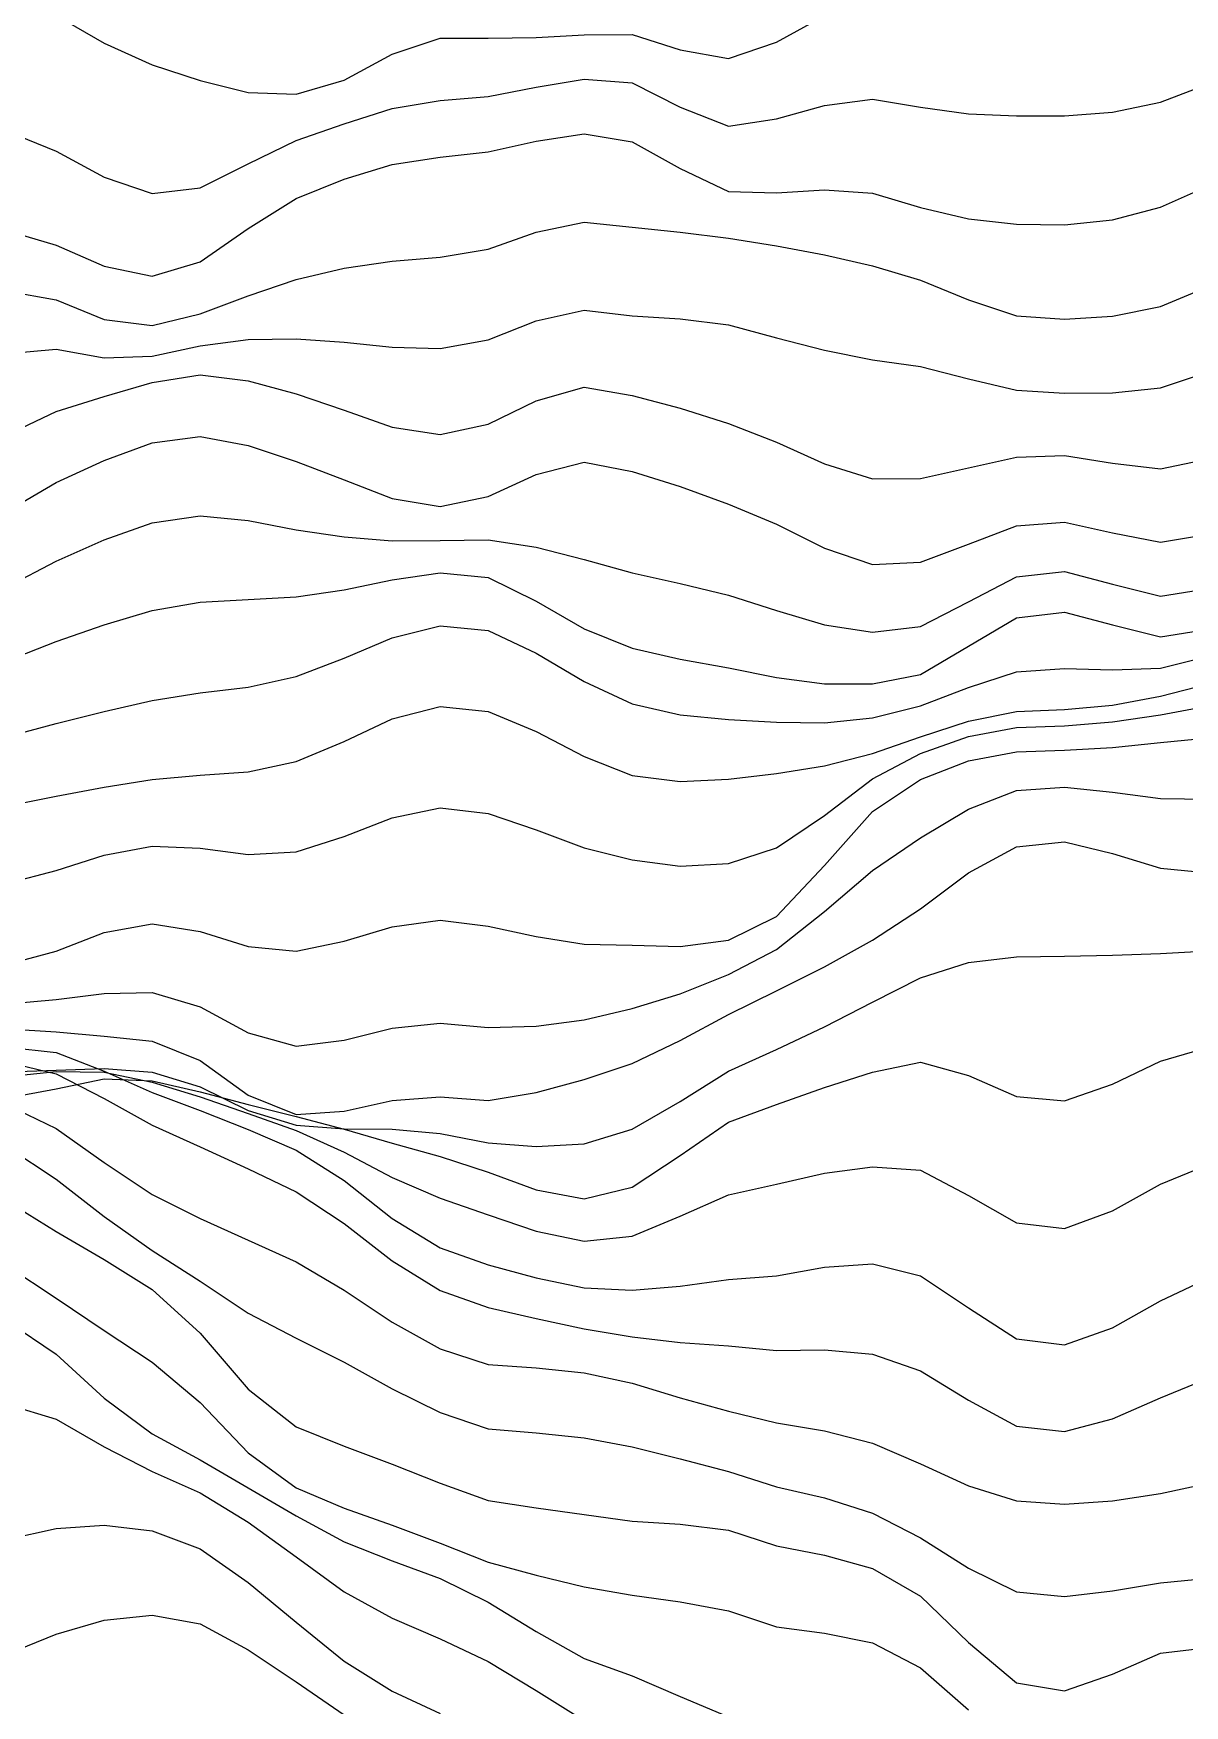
# Model space of a CAD drawing. Header units: metres. Extents: x 0 to 1200, y 54 to 769.
# Drawn here: x 315.2 to 411.4, y 531.2 to 670.9 of the extents above; entities that cross this region are included whole.
import ezdxf

# ---------------------------------------------------------------- set-up
doc = ezdxf.new("R2010")
doc.units = ezdxf.units.M

msp = doc.modelspace()

# ---------------------------------------------------------------- linework, layer by layer
for p, q in [((317.0569, 672.41504), (321.07025, 670.1054)), ((377.2574, 670.17224), (381.27075, 672.3873)), ((321.07025, 670.1054), (325.08362, 668.3015)), ((345.15045, 669.17725), (349.16382, 670.50977)), ((349.16382, 670.50977), (353.1772, 670.5299)), ((353.1772, 670.5299), (357.19055, 670.566)), ((357.19055, 670.566), (361.20392, 670.8026)), ((361.20392, 670.8026), (365.2173, 670.8169)), ((365.2173, 670.8169), (369.23065, 669.5362)), ((369.23065, 669.5362), (373.24402, 668.8131)), ((373.24402, 668.8131), (377.2574, 670.17224)), ((325.08362, 668.3015), (329.097, 666.9709)), ((341.1371, 667.01825), (345.15045, 669.17725)), ((329.097, 666.9709), (333.11035, 665.96906)), ((337.12372, 665.8236), (341.1371, 667.01825)), ((357.19055, 666.41156), (361.20392, 667.0967)), ((361.20392, 667.0967), (365.2173, 666.79315)), ((365.2173, 666.79315), (369.23065, 664.75653)), ((409.36432, 665.1602), (413.3777, 666.70984)), ((333.11035, 665.96906), (337.12372, 665.8236)), ((345.15045, 664.63885), (349.16382, 665.3145)), ((349.16382, 665.3145), (353.1772, 665.63385)), ((353.1772, 665.63385), (357.19055, 666.41156)), ((381.27075, 664.89624), (385.28412, 665.4222)), ((385.28412, 665.4222), (389.2975, 664.7391)), ((341.1371, 663.3643), (345.15045, 664.63885)), ((369.23065, 664.75653), (373.24402, 663.1747)), ((377.2574, 663.76953), (381.27075, 664.89624)), ((389.2975, 664.7391), (393.31085, 664.20215)), ((393.31085, 664.20215), (397.32422, 664.0368)), ((397.32422, 664.0368), (401.3376, 664.0374)), ((401.3376, 664.0374), (405.35095, 664.33264)), ((405.35095, 664.33264), (409.36432, 665.1602)), ((313.04352, 662.7029), (317.0569, 661.0582)), ((337.12372, 661.97577), (341.1371, 663.3643)), ((357.19055, 661.9209), (361.20392, 662.50745)), ((361.20392, 662.50745), (365.2173, 661.8538)), ((373.24402, 663.1747), (377.2574, 663.76953)), ((317.0569, 661.0582), (321.07025, 658.9126)), ((333.11035, 660.02545), (337.12372, 661.97577)), ((353.1772, 661.01337), (357.19055, 661.9209)), ((365.2173, 661.8538), (369.23065, 659.62134)), ((329.097, 657.9957), (333.11035, 660.02545)), ((341.1371, 658.7417), (345.15045, 659.95447)), ((345.15045, 659.95447), (349.16382, 660.5748)), ((349.16382, 660.5748), (353.1772, 661.01337)), ((321.07025, 658.9126), (325.08362, 657.5343)), ((337.12372, 657.124), (341.1371, 658.7417)), ((369.23065, 659.62134), (373.24402, 657.7019)), ((325.08362, 657.5343), (329.097, 657.9957)), ((333.11035, 654.60736), (337.12372, 657.124)), ((373.24402, 657.7019), (377.2574, 657.5813)), ((377.2574, 657.5813), (381.27075, 657.8314)), ((381.27075, 657.8314), (385.28412, 657.56885)), ((385.28412, 657.56885), (389.2975, 656.3755)), ((409.36432, 656.3794), (413.3777, 658.1732)), ((389.2975, 656.3755), (393.31085, 655.41345)), ((405.35095, 655.3328), (409.36432, 656.3794)), ((313.04352, 654.4064), (317.0569, 653.2052)), ((329.097, 651.8197), (333.11035, 654.60736)), ((353.1772, 652.88135), (357.19055, 654.2982)), ((357.19055, 654.2982), (361.20392, 655.12616)), ((361.20392, 655.12616), (365.2173, 654.72534)), ((365.2173, 654.72534), (369.23065, 654.29175)), ((369.23065, 654.29175), (373.24402, 653.7926)), ((393.31085, 655.41345), (397.32422, 654.9684)), ((397.32422, 654.9684), (401.3376, 654.91614)), ((401.3376, 654.91614), (405.35095, 655.3328)), ((317.0569, 653.2052), (321.07025, 651.46234)), ((349.16382, 652.225), (353.1772, 652.88135)), ((373.24402, 653.7926), (377.2574, 653.1697)), ((377.2574, 653.1697), (381.27075, 652.41644)), ((321.07025, 651.46234), (325.08362, 650.63226)), ((325.08362, 650.63226), (329.097, 651.8197)), ((337.12372, 650.34393), (341.1371, 651.28485)), ((341.1371, 651.28485), (345.15045, 651.87964)), ((345.15045, 651.87964), (349.16382, 652.225)), ((381.27075, 652.41644), (385.28412, 651.47833)), ((385.28412, 651.47833), (389.2975, 650.2882)), ((333.11035, 648.9748), (337.12372, 650.34393)), ((389.2975, 650.2882), (393.31085, 648.6487)), ((313.04352, 649.3828), (317.0569, 648.65826)), ((317.0569, 648.65826), (321.07025, 646.99866)), ((329.097, 647.46716), (333.11035, 648.9748)), ((393.31085, 648.6487), (397.32422, 647.3133)), ((409.36432, 648.09076), (413.3777, 649.76843)), ((325.08362, 646.4996), (329.097, 647.46716)), ((357.19055, 646.9033), (361.20392, 647.7871)), ((361.20392, 647.7871), (365.2173, 647.3186)), ((365.2173, 647.3186), (369.23065, 647.0642)), ((397.32422, 647.3133), (401.3376, 647.017)), ((401.3376, 647.017), (405.35095, 647.27594)), ((405.35095, 647.27594), (409.36432, 648.09076)), ((321.07025, 646.99866), (325.08362, 646.4996)), ((353.1772, 645.3063), (357.19055, 646.9033)), ((369.23065, 647.0642), (373.24402, 646.5628)), ((373.24402, 646.5628), (377.2574, 645.47943)), ((313.04352, 644.1498), (317.0569, 644.5136)), ((317.0569, 644.5136), (321.07025, 643.7886)), ((325.08362, 643.93463), (329.097, 644.8065)), ((329.097, 644.8065), (333.11035, 645.3292)), ((333.11035, 645.3292), (337.12372, 645.398)), ((337.12372, 645.398), (341.1371, 645.10394)), ((341.1371, 645.10394), (345.15045, 644.67957)), ((345.15045, 644.67957), (349.16382, 644.5657)), ((349.16382, 644.5657), (353.1772, 645.3063)), ((377.2574, 645.47943), (381.27075, 644.43005)), ((381.27075, 644.43005), (385.28412, 643.6367)), ((321.07025, 643.7886), (325.08362, 643.93463)), ((385.28412, 643.6367), (389.2975, 643.07294)), ((389.2975, 643.07294), (393.31085, 642.0537)), ((321.07025, 640.56146), (325.08362, 641.7454)), ((325.08362, 641.7454), (329.097, 642.36505)), ((329.097, 642.36505), (333.11035, 641.87604)), ((333.11035, 641.87604), (337.12372, 640.7797)), ((393.31085, 642.0537), (397.32422, 641.0952)), ((409.36432, 641.2987), (413.3777, 642.6382)), ((317.0569, 639.31195), (321.07025, 640.56146)), ((337.12372, 640.7797), (341.1371, 639.4148)), ((353.1772, 638.2606), (357.19055, 640.2113)), ((357.19055, 640.2113), (361.20392, 641.3342)), ((361.20392, 641.3342), (365.2173, 640.6454)), ((365.2173, 640.6454), (369.23065, 639.6039)), ((397.32422, 641.0952), (401.3376, 640.85565)), ((401.3376, 640.85565), (405.35095, 640.8723)), ((405.35095, 640.8723), (409.36432, 641.2987)), ((313.04352, 637.3844), (317.0569, 639.31195)), ((341.1371, 639.4148), (345.15045, 638.0028)), ((369.23065, 639.6039), (373.24402, 638.3045)), ((345.15045, 638.0028), (349.16382, 637.40326)), ((349.16382, 637.40326), (353.1772, 638.2606)), ((373.24402, 638.3045), (377.2574, 636.7464)), ((321.07025, 635.2079), (325.08362, 636.68915)), ((325.08362, 636.68915), (329.097, 637.2223)), ((329.097, 637.2223), (333.11035, 636.47327)), ((333.11035, 636.47327), (337.12372, 635.1282)), ((377.2574, 636.7464), (381.27075, 634.92865)), ((317.0569, 633.3663), (321.07025, 635.2079)), ((337.12372, 635.1282), (341.1371, 633.5915)), ((357.19055, 634.044), (361.20392, 635.0683)), ((361.20392, 635.0683), (365.2173, 634.29565)), ((381.27075, 634.92865), (385.28412, 633.6879)), ((389.2975, 633.7255), (393.31085, 634.59344)), ((393.31085, 634.59344), (397.32422, 635.4862)), ((397.32422, 635.4862), (401.3376, 635.64417)), ((401.3376, 635.64417), (405.35095, 635.0016)), ((405.35095, 635.0016), (409.36432, 634.51434)), ((409.36432, 634.51434), (413.3777, 635.3431)), ((313.04352, 631.0161), (317.0569, 633.3663)), ((341.1371, 633.5915), (345.15045, 632.0411)), ((353.1772, 632.2015), (357.19055, 634.044)), ((365.2173, 634.29565), (369.23065, 633.0491)), ((385.28412, 633.6879), (389.2975, 633.7255)), ((345.15045, 632.0411), (349.16382, 631.3778)), ((349.16382, 631.3778), (353.1772, 632.2015)), ((369.23065, 633.0491), (373.24402, 631.56104)), ((325.08362, 630.01013), (329.097, 630.60364)), ((329.097, 630.60364), (333.11035, 630.19385)), ((373.24402, 631.56104), (377.2574, 629.90955)), ((321.07025, 628.58344), (325.08362, 630.01013)), ((333.11035, 630.19385), (337.12372, 629.4333)), ((337.12372, 629.4333), (341.1371, 628.8444)), ((377.2574, 629.90955), (381.27075, 627.8931)), ((393.31085, 628.21576), (397.32422, 629.7551)), ((397.32422, 629.7551), (401.3376, 630.0539)), ((401.3376, 630.0539), (405.35095, 629.18176)), ((405.35095, 629.18176), (409.36432, 628.3848)), ((409.36432, 628.3848), (413.3777, 629.0639)), ((317.0569, 626.8122), (321.07025, 628.58344)), ((341.1371, 628.8444), (345.15045, 628.5163)), ((345.15045, 628.5163), (349.16382, 628.5431)), ((349.16382, 628.5431), (353.1772, 628.5948)), ((353.1772, 628.5948), (357.19055, 627.965)), ((357.19055, 627.965), (361.20392, 626.94073)), ((381.27075, 627.8931), (385.28412, 626.5189)), ((389.2975, 626.7164), (393.31085, 628.21576)), ((313.04352, 624.68274), (317.0569, 626.8122)), ((361.20392, 626.94073), (365.2173, 625.833)), ((385.28412, 626.5189), (389.2975, 626.7164)), ((341.1371, 624.41693), (345.15045, 625.23206)), ((345.15045, 625.23206), (349.16382, 625.8161)), ((349.16382, 625.8161), (353.1772, 625.43097)), ((353.1772, 625.43097), (357.19055, 623.4503)), ((365.2173, 625.833), (369.23065, 624.9427)), ((369.23065, 624.9427), (373.24402, 623.9517)), ((393.31085, 623.3975), (397.32422, 625.505)), ((397.32422, 625.505), (401.3376, 625.9316)), ((401.3376, 625.9316), (405.35095, 624.8934)), ((405.35095, 624.8934), (409.36432, 623.88715)), ((325.08362, 622.6744), (329.097, 623.3805)), ((329.097, 623.3805), (333.11035, 623.5921)), ((333.11035, 623.5921), (337.12372, 623.8158)), ((337.12372, 623.8158), (341.1371, 624.41693)), ((357.19055, 623.4503), (361.20392, 621.1509)), ((373.24402, 623.9517), (377.2574, 622.67395)), ((389.2975, 621.3544), (393.31085, 623.3975)), ((409.36432, 623.88715), (413.3777, 624.52295)), ((321.07025, 621.4851), (325.08362, 622.6744)), ((377.2574, 622.67395), (381.27075, 621.47394)), ((393.31085, 619.6968), (397.32422, 622.0534)), ((397.32422, 622.0534), (401.3376, 622.5377)), ((401.3376, 622.5377), (405.35095, 621.49097)), ((317.0569, 620.09814), (321.07025, 621.4851)), ((345.15045, 620.4043), (349.16382, 621.40015)), ((349.16382, 621.40015), (353.1772, 621.00604)), ((353.1772, 621.00604), (357.19055, 619.1192)), ((361.20392, 621.1509), (365.2173, 619.5313)), ((381.27075, 621.47394), (385.28412, 620.879)), ((385.28412, 620.879), (389.2975, 621.3544)), ((405.35095, 621.49097), (409.36432, 620.47406)), ((409.36432, 620.47406), (413.3777, 621.11163)), ((313.04352, 618.5014), (317.0569, 620.09814)), ((341.1371, 618.69946), (345.15045, 620.4043)), ((365.2173, 619.5313), (369.23065, 618.59973)), ((389.2975, 617.3434), (393.31085, 619.6968)), ((337.12372, 617.1658), (341.1371, 618.69946)), ((357.19055, 619.1192), (361.20392, 616.74854)), ((369.23065, 618.59973), (373.24402, 617.88904)), ((373.24402, 617.88904), (377.2574, 617.094)), ((397.32422, 617.54395), (401.3376, 617.82446)), ((401.3376, 617.82446), (405.35095, 617.7097)), ((405.35095, 617.7097), (409.36432, 617.87317)), ((409.36432, 617.87317), (413.3777, 618.85065)), ((333.11035, 616.27686), (337.12372, 617.1658)), ((361.20392, 616.74854), (365.2173, 614.8775)), ((377.2574, 617.094), (381.27075, 616.5632)), ((381.27075, 616.5632), (385.28412, 616.56396)), ((385.28412, 616.56396), (389.2975, 617.3434)), ((393.31085, 616.25757), (397.32422, 617.54395)), ((409.36432, 615.5124), (413.3777, 616.545)), ((321.07025, 614.25104), (325.08362, 615.1627)), ((325.08362, 615.1627), (329.097, 615.7926)), ((329.097, 615.7926), (333.11035, 616.27686)), ((389.2975, 614.7132), (393.31085, 616.25757)), ((405.35095, 614.78076), (409.36432, 615.5124)), ((317.0569, 613.24347), (321.07025, 614.25104)), ((341.1371, 611.7248), (345.15045, 613.6129)), ((345.15045, 613.6129), (349.16382, 614.65717)), ((349.16382, 614.65717), (353.1772, 614.23584)), ((353.1772, 614.23584), (357.19055, 612.5726)), ((365.2173, 614.8775), (369.23065, 613.9478)), ((369.23065, 613.9478), (373.24402, 613.5608)), ((373.24402, 613.5608), (377.2574, 613.33655)), ((381.27075, 613.30164), (385.28412, 613.7111)), ((385.28412, 613.7111), (389.2975, 614.7132)), ((393.31085, 613.4288), (397.32422, 614.23083)), ((397.32422, 614.23083), (401.3376, 614.4177)), ((401.3376, 614.4177), (405.35095, 614.78076)), ((405.35095, 613.36865), (409.36432, 613.9677)), ((409.36432, 613.9677), (413.3777, 614.707)), ((313.04352, 612.1543), (317.0569, 613.24347)), ((357.19055, 612.5726), (361.20392, 610.48315)), ((377.2574, 613.33655), (381.27075, 613.30164)), ((389.2975, 612.12897), (393.31085, 613.4288)), ((389.2975, 610.7151), (393.31085, 612.1478)), ((393.31085, 612.1478), (397.32422, 612.89185)), ((397.32422, 612.89185), (401.3376, 613.05255)), ((401.3376, 613.05255), (405.35095, 613.36865)), ((337.12372, 610.0654), (341.1371, 611.7248)), ((385.28412, 610.71924), (389.2975, 612.12897)), ((393.31085, 610.1229), (397.32422, 610.8605)), ((397.32422, 610.8605), (401.3376, 611.0066)), ((401.3376, 611.0066), (405.35095, 611.2361)), ((405.35095, 611.2361), (409.36432, 611.63965)), ((409.36432, 611.63965), (413.3777, 612.0437)), ((333.11035, 609.20874), (337.12372, 610.0654)), ((361.20392, 610.48315), (365.2173, 608.8902)), ((377.2574, 609.0609), (381.27075, 609.7062)), ((381.27075, 609.7062), (385.28412, 610.71924)), ((385.28412, 608.59705), (389.2975, 610.7151)), ((389.2975, 608.54266), (393.31085, 610.1229)), ((321.07025, 607.9185), (325.08362, 608.5611)), ((325.08362, 608.5611), (329.097, 608.9231)), ((329.097, 608.9231), (333.11035, 609.20874)), ((365.2173, 608.8902), (369.23065, 608.3887)), ((369.23065, 608.3887), (373.24402, 608.5921)), ((373.24402, 608.5921), (377.2574, 609.0609)), ((381.27075, 605.5562), (385.28412, 608.59705)), ((385.28412, 605.86975), (389.2975, 608.54266)), ((313.04352, 606.36115), (317.0569, 607.16296)), ((317.0569, 607.16296), (321.07025, 607.9185)), ((393.31085, 606.079), (397.32422, 607.63116)), ((397.32422, 607.63116), (401.3376, 607.92773)), ((401.3376, 607.92773), (405.35095, 607.49475)), ((405.35095, 607.49475), (409.36432, 606.9771)), ((409.36432, 606.9771), (413.3777, 606.9076)), ((341.1371, 603.7968), (345.15045, 605.3618)), ((345.15045, 605.3618), (349.16382, 606.1743)), ((349.16382, 606.1743), (353.1772, 605.70013)), ((353.1772, 605.70013), (357.19055, 604.339)), ((377.2574, 602.83105), (381.27075, 605.5562)), ((381.27075, 601.3541), (385.28412, 605.86975)), ((389.2975, 603.6826), (393.31085, 606.079)), ((337.12372, 602.5069), (341.1371, 603.7968)), ((357.19055, 604.339), (361.20392, 602.84296)), ((321.07025, 602.2378), (325.08362, 602.97736)), ((325.08362, 602.97736), (329.097, 602.80206)), ((329.097, 602.80206), (333.11035, 602.2726)), ((333.11035, 602.2726), (337.12372, 602.5069)), ((361.20392, 602.84296), (365.2173, 601.83325)), ((373.24402, 601.52325), (377.2574, 602.83105)), ((385.28412, 600.9413), (389.2975, 603.6826)), ((393.31085, 600.74036), (397.32422, 602.9334)), ((397.32422, 602.9334), (401.3376, 603.3496)), ((401.3376, 603.3496), (405.35095, 602.37604)), ((405.35095, 602.37604), (409.36432, 601.13135)), ((317.0569, 600.93744), (321.07025, 602.2378)), ((365.2173, 601.83325), (369.23065, 601.2999)), ((369.23065, 601.2999), (373.24402, 601.52325)), ((377.2574, 597.11584), (381.27075, 601.3541)), ((409.36432, 601.13135), (413.3777, 600.7545)), ((313.04352, 599.9019), (317.0569, 600.93744)), ((381.27075, 597.5268), (385.28412, 600.9413)), ((389.2975, 597.7573), (393.31085, 600.74036)), ((345.15045, 596.241), (349.16382, 596.7922)), ((349.16382, 596.7922), (353.1772, 596.3046)), ((373.24402, 595.1361), (377.2574, 597.11584)), ((377.2574, 594.3598), (381.27075, 597.5268)), ((385.28412, 595.12494), (389.2975, 597.7573)), ((317.0569, 594.1986), (321.07025, 595.7752)), ((321.07025, 595.7752), (325.08362, 596.5003)), ((325.08362, 596.5003), (329.097, 595.8521)), ((329.097, 595.8521), (333.11035, 594.5954)), ((341.1371, 595.0549), (345.15045, 596.241)), ((353.1772, 596.3046), (357.19055, 595.4336)), ((357.19055, 595.4336), (361.20392, 594.8045)), ((313.04352, 593.1115), (317.0569, 594.1986)), ((333.11035, 594.5954), (337.12372, 594.2102)), ((337.12372, 594.2102), (341.1371, 595.0549)), ((361.20392, 594.8045), (365.2173, 594.7191)), ((365.2173, 594.7191), (369.23065, 594.6108)), ((369.23065, 594.6108), (373.24402, 595.1361)), ((373.24402, 592.2515), (377.2574, 594.3598)), ((381.27075, 592.8849), (385.28412, 595.12494)), ((405.35095, 593.874), (409.36432, 594.02454)), ((409.36432, 594.02454), (413.3777, 594.22766)), ((377.2574, 590.88605), (381.27075, 592.8849)), ((389.2975, 591.9754), (393.31085, 593.24786)), ((393.31085, 593.24786), (397.32422, 593.72205)), ((397.32422, 593.72205), (401.3376, 593.7988)), ((401.3376, 593.7988), (405.35095, 593.874)), ((369.23065, 590.638), (373.24402, 592.2515)), ((385.28412, 589.9328), (389.2975, 591.9754)), ((313.04352, 589.81506), (317.0569, 590.1566)), ((317.0569, 590.1566), (321.07025, 590.6614)), ((321.07025, 590.6614), (325.08362, 590.7515)), ((325.08362, 590.7515), (329.097, 589.556)), ((365.2173, 589.40344), (369.23065, 590.638)), ((373.24402, 588.91846), (377.2574, 590.88605)), ((381.27075, 587.8941), (385.28412, 589.9328)), ((329.097, 589.556), (333.11035, 587.37976)), ((357.19055, 587.94104), (361.20392, 588.4607)), ((361.20392, 588.4607), (365.2173, 589.40344)), ((369.23065, 586.73553), (373.24402, 588.91846)), ((313.04352, 587.7096), (317.0569, 587.47284)), ((317.0569, 587.47284), (321.07025, 587.10645)), ((321.07025, 587.10645), (325.08362, 586.6896)), ((333.11035, 587.37976), (337.12372, 586.2792)), ((341.1371, 586.7745), (345.15045, 587.7744)), ((345.15045, 587.7744), (349.16382, 588.17773)), ((349.16382, 588.17773), (353.1772, 587.83154)), ((353.1772, 587.83154), (357.19055, 587.94104)), ((377.2574, 585.99915), (381.27075, 587.8941)), ((313.04352, 586.18066), (317.0569, 585.7373)), ((317.0569, 585.7373), (321.07025, 584.1668)), ((325.08362, 586.6896), (329.097, 585.073)), ((337.12372, 586.2792), (341.1371, 586.7745)), ((365.2173, 584.81006), (369.23065, 586.73553)), ((373.24402, 584.17377), (377.2574, 585.99915)), ((409.36432, 585.0235), (413.3777, 586.1709)), ((313.04352, 584.92487), (317.0569, 583.9565)), ((313.04352, 584.1088), (317.0569, 584.252)), ((317.0569, 584.252), (321.07025, 584.40405)), ((321.07025, 584.40405), (325.08362, 584.10675)), ((329.097, 585.073), (333.11035, 582.1785)), ((361.20392, 583.47986), (365.2173, 584.81006)), ((385.28412, 584.104), (389.2975, 584.9414)), ((389.2975, 584.9414), (393.31085, 583.81696)), ((405.35095, 583.0801), (409.36432, 585.0235)), ((313.04352, 583.73883), (317.0569, 584.1539)), ((317.0569, 584.1539), (321.07025, 584.095)), ((317.0569, 583.9565), (321.07025, 581.8828)), ((317.0569, 582.6993), (321.07025, 583.5436)), ((321.07025, 584.1668), (325.08362, 582.38525)), ((321.07025, 584.095), (325.08362, 583.2635)), ((321.07025, 583.5436), (325.08362, 583.37537)), ((325.08362, 584.10675), (329.097, 582.86694)), ((325.08362, 583.37537), (329.097, 582.4602)), ((325.08362, 583.2635), (329.097, 582.04486)), ((329.097, 582.86694), (333.11035, 580.89417)), ((357.19055, 582.3987), (361.20392, 583.47986)), ((369.23065, 581.6475), (373.24402, 584.17377)), ((377.2574, 581.39844), (381.27075, 582.8057)), ((381.27075, 582.8057), (385.28412, 584.104)), ((393.31085, 583.81696), (397.32422, 582.06805)), ((401.3376, 581.7114), (405.35095, 583.0801)), ((313.04352, 581.94055), (317.0569, 582.6993)), ((321.07025, 581.8828), (325.08362, 579.675)), ((325.08362, 582.38525), (329.097, 580.89276)), ((329.097, 582.4602), (333.11035, 581.3783)), ((329.097, 582.04486), (333.11035, 580.64484)), ((333.11035, 582.1785), (337.12372, 580.55365)), ((341.1371, 580.8359), (345.15045, 581.7372)), ((345.15045, 581.7372), (349.16382, 582.0289)), ((349.16382, 582.0289), (353.1772, 581.71985)), ((353.1772, 581.71985), (357.19055, 582.3987)), ((365.2173, 579.3176), (369.23065, 581.6475)), ((373.24402, 579.91364), (377.2574, 581.39844)), ((397.32422, 582.06805), (401.3376, 581.7114)), ((313.04352, 581.32623), (317.0569, 579.3829)), ((329.097, 580.89276), (333.11035, 579.2977)), ((333.11035, 581.3783), (337.12372, 580.39844)), ((333.11035, 580.89417), (337.12372, 579.65125)), ((333.11035, 580.64484), (337.12372, 579.2218)), ((337.12372, 580.55365), (341.1371, 580.8359)), ((337.12372, 580.39844), (341.1371, 579.3256)), ((317.0569, 579.3829), (321.07025, 576.5372)), ((325.08362, 579.675), (329.097, 577.864)), ((333.11035, 579.2977), (337.12372, 577.5635)), ((337.12372, 579.65125), (341.1371, 579.3656)), ((337.12372, 579.2218), (341.1371, 577.4038)), ((341.1371, 579.3656), (345.15045, 579.343)), ((341.1371, 579.3256), (345.15045, 578.1621)), ((345.15045, 579.343), (349.16382, 578.97955)), ((349.16382, 578.97955), (353.1772, 578.19635)), ((361.20392, 578.10754), (365.2173, 579.3176)), ((369.23065, 577.1411), (373.24402, 579.91364)), ((313.04352, 577.82513), (317.0569, 575.1571)), ((329.097, 577.864), (333.11035, 576.02515)), ((337.12372, 577.5635), (341.1371, 575.02545)), ((341.1371, 577.4038), (345.15045, 575.29675)), ((345.15045, 578.1621), (349.16382, 577.03314)), ((353.1772, 578.19635), (357.19055, 577.8712)), ((357.19055, 577.8712), (361.20392, 578.10754)), ((321.07025, 576.5372), (325.08362, 573.8569)), ((333.11035, 576.02515), (337.12372, 574.0943)), ((349.16382, 577.03314), (353.1772, 575.735)), ((365.2173, 574.4756), (369.23065, 577.1411)), ((381.27075, 575.65027), (385.28412, 576.19055)), ((385.28412, 576.19055), (389.2975, 575.89764)), ((389.2975, 575.89764), (393.31085, 573.7984)), ((409.36432, 574.73254), (413.3777, 576.38635)), ((317.0569, 575.1571), (321.07025, 572.03644)), ((341.1371, 575.02545), (345.15045, 571.8609)), ((345.15045, 575.29675), (349.16382, 573.54974)), ((353.1772, 575.735), (357.19055, 574.2619)), ((361.20392, 573.4931), (365.2173, 574.4756)), ((373.24402, 573.8406), (377.2574, 574.74365)), ((377.2574, 574.74365), (381.27075, 575.65027)), ((405.35095, 572.5061), (409.36432, 574.73254)), ((313.04352, 573.2946), (317.0569, 570.7657)), ((325.08362, 573.8569), (329.097, 571.8668)), ((337.12372, 574.0943), (341.1371, 571.44525)), ((349.16382, 573.54974), (353.1772, 572.16504)), ((357.19055, 574.2619), (361.20392, 573.4931)), ((369.23065, 572.04565), (373.24402, 573.8406)), ((393.31085, 573.7984), (397.32422, 571.49164)), ((321.07025, 572.03644), (325.08362, 569.1785)), ((329.097, 571.8668), (333.11035, 570.05225)), ((345.15045, 571.8609), (349.16382, 569.40936)), ((353.1772, 572.16504), (357.19055, 570.8078)), ((365.2173, 570.3937), (369.23065, 572.04565)), ((401.3376, 571.03143), (405.35095, 572.5061)), ((317.0569, 570.7657), (321.07025, 568.4251)), ((341.1371, 571.44525), (345.15045, 568.3133)), ((357.19055, 570.8078), (361.20392, 569.95996)), ((361.20392, 569.95996), (365.2173, 570.3937)), ((397.32422, 571.49164), (401.3376, 571.03143)), ((325.08362, 569.1785), (329.097, 566.61896)), ((333.11035, 570.05225), (337.12372, 568.25073)), ((349.16382, 569.40936), (353.1772, 567.9945)), ((313.04352, 567.86487), (317.0569, 565.2012)), ((321.07025, 568.4251), (325.08362, 565.9249)), ((337.12372, 568.25073), (341.1371, 565.8764)), ((345.15045, 568.3133), (349.16382, 565.8513)), ((353.1772, 567.9945), (357.19055, 566.90704)), ((377.2574, 567.06476), (381.27075, 567.80383)), ((381.27075, 567.80383), (385.28412, 568.08435)), ((385.28412, 568.08435), (389.2975, 567.08136)), ((329.097, 566.61896), (333.11035, 563.9581)), ((357.19055, 566.90704), (361.20392, 566.0733)), ((361.20392, 566.0733), (365.2173, 565.85986)), ((365.2173, 565.85986), (369.23065, 566.2186)), ((369.23065, 566.2186), (373.24402, 566.7732)), ((373.24402, 566.7732), (377.2574, 567.06476)), ((389.2975, 567.08136), (393.31085, 564.407)), ((409.36432, 564.9727), (413.3777, 566.87555)), ((317.0569, 565.2012), (321.07025, 562.4927)), ((325.08362, 565.9249), (329.097, 562.28455)), ((341.1371, 565.8764), (345.15045, 563.19464)), ((349.16382, 565.8513), (353.1772, 564.41455)), ((405.35095, 562.7263), (409.36432, 564.9727)), ((313.04352, 563.25574), (317.0569, 560.5141)), ((333.11035, 563.9581), (337.12372, 561.85565)), ((353.1772, 564.41455), (357.19055, 563.4966)), ((357.19055, 563.4966), (361.20392, 562.6414)), ((393.31085, 564.407), (397.32422, 561.8186)), ((321.07025, 562.4927), (325.08362, 559.84174)), ((329.097, 562.28455), (333.11035, 557.58746)), ((337.12372, 561.85565), (341.1371, 559.8477)), ((345.15045, 563.19464), (349.16382, 560.96466)), ((361.20392, 562.6414), (365.2173, 561.9668)), ((365.2173, 561.9668), (369.23065, 561.5112)), ((401.3376, 561.3026), (405.35095, 562.7263)), ((317.0569, 560.5141), (321.07025, 556.8446)), ((349.16382, 560.96466), (353.1772, 559.67346)), ((369.23065, 561.5112), (373.24402, 561.22095)), ((373.24402, 561.22095), (377.2574, 560.842)), ((377.2574, 560.842), (381.27075, 560.8913)), ((381.27075, 560.8913), (385.28412, 560.53204)), ((385.28412, 560.53204), (389.2975, 559.138)), ((397.32422, 561.8186), (401.3376, 561.3026)), ((325.08362, 559.84174), (329.097, 556.49396)), ((341.1371, 559.8477), (345.15045, 557.6361)), ((353.1772, 559.67346), (357.19055, 559.3806)), ((357.19055, 559.3806), (361.20392, 558.9762)), ((389.2975, 559.138), (393.31085, 556.6697)), ((345.15045, 557.6361), (349.16382, 555.64453)), ((361.20392, 558.9762), (365.2173, 558.09424)), ((365.2173, 558.09424), (369.23065, 556.8821)), ((409.36432, 556.8727), (413.3777, 558.5231)), ((313.04352, 556.3215), (317.0569, 555.0913)), ((321.07025, 556.8446), (325.08362, 553.86597)), ((329.097, 556.49396), (333.11035, 552.28986)), ((333.11035, 557.58746), (337.12372, 554.44806)), ((369.23065, 556.8821), (373.24402, 555.7574)), ((393.31085, 556.6697), (397.32422, 554.501)), ((405.35095, 555.1266), (409.36432, 556.8727)), ((317.0569, 555.0913), (321.07025, 552.78546)), ((349.16382, 555.64453), (353.1772, 554.295)), ((373.24402, 555.7574), (377.2574, 554.7743)), ((401.3376, 554.0717), (405.35095, 555.1266)), ((325.08362, 553.86597), (329.097, 551.6948)), ((337.12372, 554.44806), (341.1371, 552.83405)), ((353.1772, 554.295), (357.19055, 553.94586)), ((357.19055, 553.94586), (361.20392, 553.5399)), ((361.20392, 553.5399), (365.2173, 552.7726)), ((377.2574, 554.7743), (381.27075, 554.11414)), ((381.27075, 554.11414), (385.28412, 553.07623)), ((397.32422, 554.501), (401.3376, 554.0717)), ((321.07025, 552.78546), (325.08362, 550.709)), ((333.11035, 552.28986), (337.12372, 549.3423)), ((341.1371, 552.83405), (345.15045, 551.3158)), ((365.2173, 552.7726), (369.23065, 551.7893)), ((385.28412, 553.07623), (389.2975, 551.362)), ((325.08362, 550.709), (329.097, 548.92004)), ((329.097, 551.6948), (333.11035, 549.34265)), ((345.15045, 551.3158), (349.16382, 549.74084)), ((369.23065, 551.7893), (373.24402, 550.7144)), ((373.24402, 550.7144), (377.2574, 549.4243)), ((389.2975, 551.362), (393.31085, 549.53094)), ((333.11035, 549.34265), (337.12372, 547.02185)), ((337.12372, 549.3423), (341.1371, 547.66437)), ((349.16382, 549.74084), (353.1772, 548.29865)), ((377.2574, 549.4243), (381.27075, 548.5143)), ((393.31085, 549.53094), (397.32422, 548.253)), ((409.36432, 548.8865), (413.3777, 549.7525)), ((329.097, 548.92004), (333.11035, 546.4757)), ((353.1772, 548.29865), (357.19055, 547.68445)), ((381.27075, 548.5143), (385.28412, 547.2422)), ((397.32422, 548.253), (401.3376, 547.9984)), ((401.3376, 547.9984), (405.35095, 548.27686)), ((405.35095, 548.27686), (409.36432, 548.8865)), ((333.11035, 546.4757), (337.12372, 543.59717)), ((337.12372, 547.02185), (341.1371, 544.83325)), ((341.1371, 547.66437), (345.15045, 546.221)), ((357.19055, 547.68445), (361.20392, 547.11615)), ((361.20392, 547.11615), (365.2173, 546.5791)), ((365.2173, 546.5791), (369.23065, 546.32733)), ((385.28412, 547.2422), (389.2975, 545.18054)), ((313.04352, 545.06287), (317.0569, 545.94244)), ((317.0569, 545.94244), (321.07025, 546.22485)), ((321.07025, 546.22485), (325.08362, 545.74634)), ((325.08362, 545.74634), (329.097, 544.2546)), ((345.15045, 546.221), (349.16382, 544.721)), ((369.23065, 546.32733), (373.24402, 545.81616)), ((373.24402, 545.81616), (377.2574, 544.49567)), ((389.2975, 545.18054), (393.31085, 542.6273)), ((329.097, 544.2546), (333.11035, 541.45044)), ((341.1371, 544.83325), (345.15045, 543.23816)), ((349.16382, 544.721), (353.1772, 543.1397)), ((377.2574, 544.49567), (381.27075, 543.7318)), ((381.27075, 543.7318), (385.28412, 542.6122)), ((337.12372, 543.59717), (341.1371, 540.6466)), ((345.15045, 543.23816), (349.16382, 541.7627)), ((353.1772, 543.1397), (357.19055, 542.0557)), ((385.28412, 542.6122), (389.2975, 540.3062)), ((393.31085, 542.6273), (397.32422, 540.6693)), ((333.11035, 541.45044), (337.12372, 538.13446)), ((349.16382, 541.7627), (353.1772, 539.79205)), ((357.19055, 542.0557), (361.20392, 541.08234)), ((361.20392, 541.08234), (365.2173, 540.36816)), ((405.35095, 540.7312), (409.36432, 541.41)), ((409.36432, 541.41), (413.3777, 541.81146)), ((341.1371, 540.6466), (345.15045, 538.45416)), ((353.1772, 539.79205), (357.19055, 537.3424)), ((365.2173, 540.36816), (369.23065, 539.82605)), ((369.23065, 539.82605), (373.24402, 539.0749)), ((389.2975, 540.3062), (393.31085, 536.4331)), ((397.32422, 540.6693), (401.3376, 540.26746)), ((401.3376, 540.26746), (405.35095, 540.7312)), ((317.0569, 537.12036), (321.07025, 538.29913)), ((321.07025, 538.29913), (325.08362, 538.7049)), ((325.08362, 538.7049), (329.097, 537.97174)), ((337.12372, 538.13446), (341.1371, 534.8725)), ((345.15045, 538.45416), (349.16382, 536.7392)), ((373.24402, 539.0749), (377.2574, 537.74536)), ((313.04352, 535.4849), (317.0569, 537.12036)), ((329.097, 537.97174), (333.11035, 535.82495)), ((349.16382, 536.7392), (353.1772, 534.84546)), ((357.19055, 537.3424), (361.20392, 535.10046)), ((377.2574, 537.74536), (381.27075, 537.2026)), ((381.27075, 537.2026), (385.28412, 536.38275)), ((333.11035, 535.82495), (337.12372, 533.13116)), ((385.28412, 536.38275), (389.2975, 534.31476)), ((393.31085, 536.4331), (397.32422, 533.05383)), ((405.35095, 533.7696), (409.36432, 535.54535)), ((409.36432, 535.54535), (413.3777, 535.99664)), ((341.1371, 534.8725), (345.15045, 532.34656)), ((353.1772, 534.84546), (357.19055, 532.4226)), ((361.20392, 535.10046), (365.2173, 533.6384)), ((389.2975, 534.31476), (393.31085, 530.7938)), ((337.12372, 533.13116), (341.1371, 530.3821)), ((365.2173, 533.6384), (369.23065, 531.9136)), ((397.32422, 533.05383), (401.3376, 532.37164)), ((401.3376, 532.37164), (405.35095, 533.7696)), ((345.15045, 532.34656), (349.16382, 530.5014)), ((357.19055, 532.4226), (361.20392, 529.8963)), ((369.23065, 531.9136), (373.24402, 530.216))]:
    msp.add_line(p, q)

doc.saveas('drawing.dxf')
